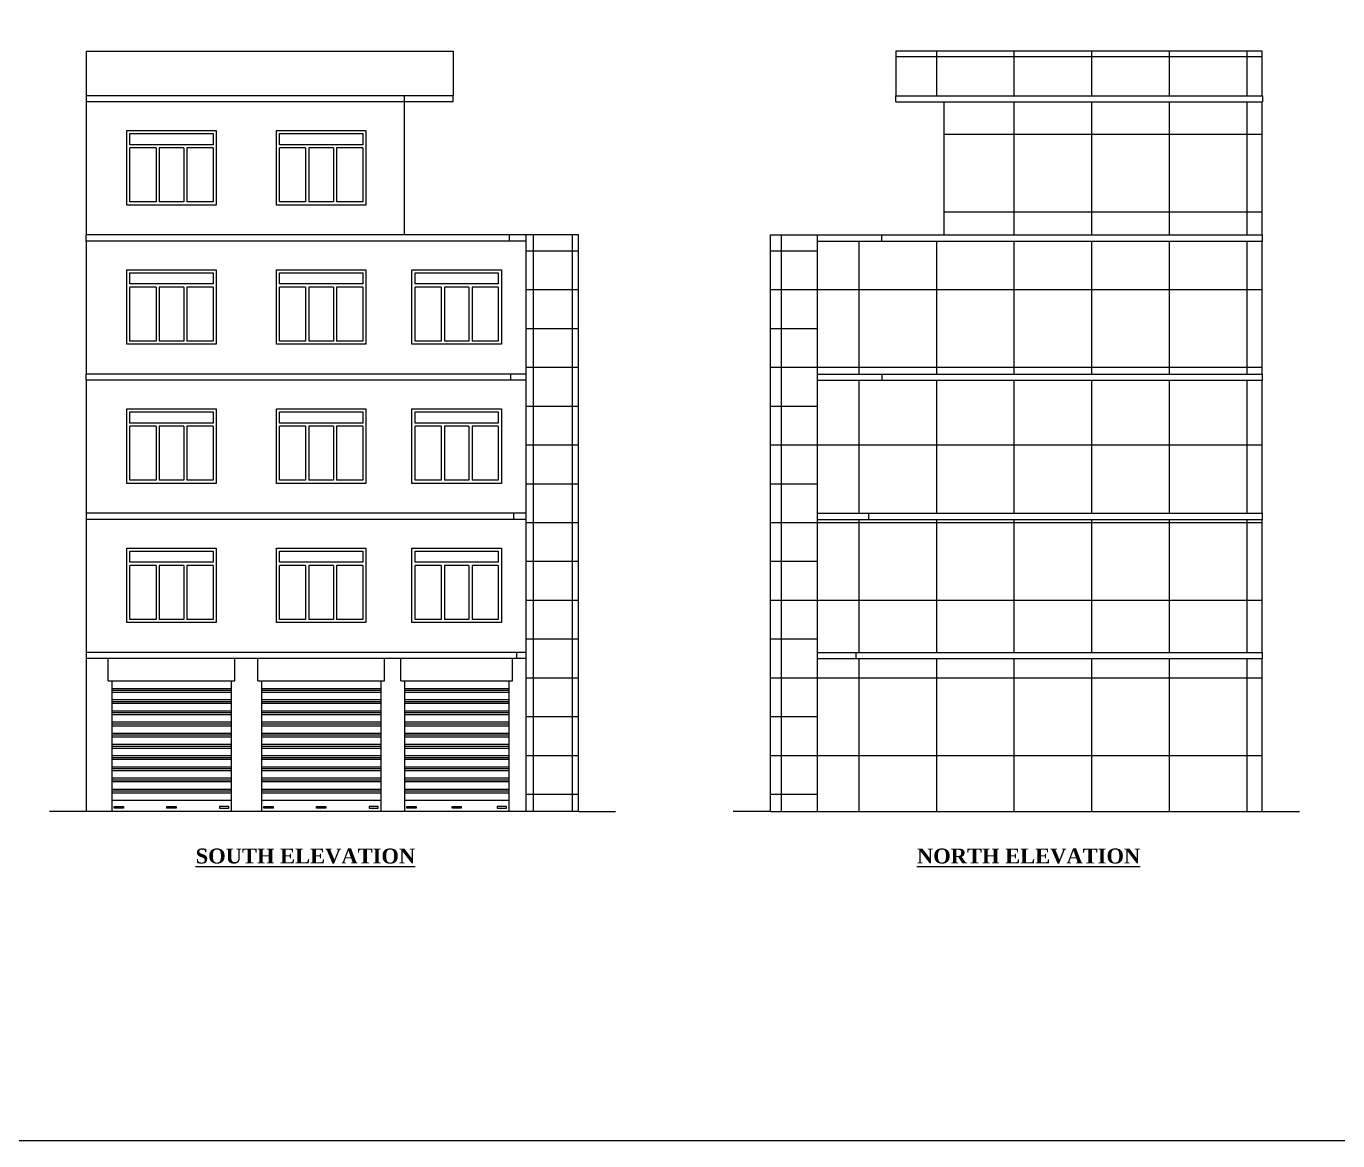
# Model space of a CAD drawing. Header units: inches. Extents: x 20273 to 74670, y -14357 to 735.
# Drawn here: x 43166 to 44222, y -4602 to -3704 of the extents above; entities that cross this region are included whole.
import ezdxf

# ---------------------------------------------------------------- set-up
doc = ezdxf.new("R2010")
doc.units = ezdxf.units.IN
doc.header["$LTSCALE"] = 5
doc.header["$MEASUREMENT"] = 0
doc.layers.add('A-WALL', color=7, linetype='Continuous', lineweight=9)
doc.layers.add('ele1', color=21, linetype='Continuous', lineweight=20)
doc.layers.add('TEXT', color=6, linetype='Continuous')
doc.styles.add('ordinary', font='times.ttf')

msp = doc.modelspace()

# ---------------------------------------------------------------- hatches: boundary and pattern name
at = {"layer": 'A-WALL', "ltscale": 5}
h = msp.add_hatch(dxfattribs=at)
h.set_pattern_fill('ANSI37', color=256, scale=500, angle=45)
h.set_pattern_definition([(90, (11523.67, 208.59), (-62.5, 0), []), (180, (11523.67, 208.59), (-4e-15, -62.5), [])])
h.paths.add_polyline_path([(43802.62, -4213.42), (43802.62, -4336.42), (44160.79, -4336.42), (44160.79, -4213.42)])
h.paths.add_polyline_path([(43802.62, -4101.42), (43802.62, -4208.42), (44160.79, -4208.42), (44160.79, -4101.42)])
h.paths.add_polyline_path([(44160.79, -4096.42), (44160.79, -3989.42), (43802.62, -3989.42), (43802.62, -4096.42)])
h.paths.add_polyline_path([(44160.79, -3984.42), (44160.79, -3877.42), (43802.62, -3877.42), (43802.62, -3984.42)])
h.paths.add_polyline_path([(44160.79, -3872.42), (44160.79, -3765.42), (43904.74, -3765.42), (43904.74, -3872.42)])
h.paths.add_polyline_path([(44160.79, -3760.42), (44160.79, -3724.42), (43865.74, -3724.42), (43865.74, -3760.42)])
h = msp.add_hatch(dxfattribs=at)
h.set_pattern_fill('ANSI37', color=256, scale=250, angle=45)
h.set_pattern_definition([(90, (13011.664, 208.59), (-31.25, 0), []), (180, (13011.664, 208.59), (-2e-15, -31.25), [])])
h.paths.add_polyline_path([(43568.13, -4208.42), (43568.13, -4336.42), (43610.21, -4336.42), (43610.21, -4208.42), (43610.21, -4096.42), (43610.21, -3984.42), (43610.21, -3872.42), (43568.13, -3872.42), (43568.13, -3984.42), (43568.13, -4096.42)])
h = msp.add_hatch(dxfattribs=at)
h.set_pattern_fill('ANSI37', color=256, scale=250, angle=45)
h.set_pattern_definition([(90, (11523.668, 208.59), (-31.25, 0), []), (180, (11523.668, 208.59), (-2e-15, -31.25), [])])
h.paths.add_polyline_path([(43802.62, -3984.42), (43802.62, -3872.42), (43764.8, -3872.42), (43764.8, -3877.42), (43764.8, -3984.42), (43764.8, -4096.42), (43764.8, -4208.42), (43764.8, -4336.42), (43802.62, -4336.42), (43802.62, -4208.42), (43802.62, -4096.42)])

# ---------------------------------------------------------------- linework, layer by layer
for p, q in [((43214.22, -3760.42), (43214.22, -3724.42)), ((43214.22, -3724.42), (43509.27, -3724.42)), ((43509.27, -3724.42), (43509.27, -3760.42)), ((44160.79, -3724.42), (43865.74, -3724.42)), ((43865.74, -3724.42), (43865.74, -3760.42)), ((44160.79, -3760.42), (44160.79, -3724.42)), ((43509.27, -3760.42), (43213.95, -3760.42)), ((43213.95, -3760.42), (43213.95, -3765.42)), ((43509.27, -3765.42), (43213.95, -3765.42)), ((43214.22, -3872.42), (43214.22, -3765.42)), ((43470.27, -3872.42), (43470.27, -3760.42)), ((43509.27, -3765.42), (43509.27, -3760.42)), ((43865.74, -3760.42), (44161.06, -3760.42)), ((43865.74, -3765.42), (43865.74, -3760.42)), ((43865.74, -3765.42), (44161.06, -3765.42)), ((43904.74, -3872.42), (43904.74, -3765.42)), ((44160.79, -3872.42), (44160.79, -3765.42)), ((44161.06, -3760.42), (44161.06, -3765.42)), ((43316.02, -3799.92), (43249.02, -3799.92)), ((43436.52, -3799.92), (43369.52, -3799.92)), ((43270.1, -3802.42), (43249.02, -3802.42)), ((43270.1, -3802.42), (43270.1, -3845.92)), ((43292.43, -3802.42), (43272.6, -3802.42)), ((43272.6, -3802.42), (43272.6, -3845.92)), ((43292.43, -3802.42), (43292.43, -3845.92)), ((43316.02, -3802.42), (43294.93, -3802.42)), ((43294.93, -3802.42), (43294.93, -3845.92)), ((43390.6, -3802.42), (43369.52, -3802.42)), ((43390.6, -3802.42), (43390.6, -3845.92)), ((43412.93, -3802.42), (43393.1, -3802.42)), ((43393.1, -3802.42), (43393.1, -3845.92)), ((43412.93, -3802.42), (43412.93, -3845.92)), ((43436.52, -3802.42), (43415.43, -3802.42)), ((43415.43, -3802.42), (43415.43, -3845.92)), ((43610.21, -3872.42), (43213.95, -3872.42)), ((43213.95, -3877.42), (43213.95, -3872.42)), ((43554.82, -3877.42), (43554.82, -3872.42)), ((43568.13, -3984.42), (43568.13, -3872.42)), ((43610.21, -3984.42), (43610.21, -3872.42)), ((43610.21, -3877.42), (43610.21, -3872.42)), ((43764.8, -3872.42), (44161.06, -3872.42)), ((43764.8, -3984.42), (43764.8, -3872.42)), ((43764.8, -3877.42), (43764.8, -3872.42)), ((43802.62, -3984.42), (43802.62, -3872.42)), ((43854.54, -3877.42), (43854.54, -3872.42)), ((44161.06, -3877.42), (44161.06, -3872.42)), ((43568.13, -3877.42), (43213.95, -3877.42)), ((43214.22, -3984.42), (43214.22, -3877.42)), ((43802.62, -3877.42), (44161.06, -3877.42)), ((44160.79, -3984.42), (44160.79, -3877.42)), ((43316.02, -3911.92), (43249.02, -3911.92)), ((43270.1, -3914.42), (43249.02, -3914.42)), ((43270.1, -3914.42), (43270.1, -3957.92)), ((43292.43, -3914.42), (43272.6, -3914.42)), ((43272.6, -3914.42), (43272.6, -3957.92)), ((43292.43, -3914.42), (43292.43, -3957.92)), ((43316.02, -3914.42), (43294.93, -3914.42)), ((43294.93, -3914.42), (43294.93, -3957.92)), ((43436.52, -3911.92), (43369.52, -3911.92)), ((43390.6, -3914.42), (43369.52, -3914.42)), ((43390.6, -3914.42), (43390.6, -3957.92)), ((43412.93, -3914.42), (43393.1, -3914.42)), ((43393.1, -3914.42), (43393.1, -3957.92)), ((43412.93, -3914.42), (43412.93, -3957.92)), ((43436.52, -3914.42), (43415.43, -3914.42)), ((43415.43, -3914.42), (43415.43, -3957.92)), ((43545.7, -3911.92), (43478.7, -3911.92)), ((43499.78, -3914.42), (43478.7, -3914.42)), ((43499.78, -3914.42), (43499.78, -3957.92)), ((43522.12, -3914.42), (43502.28, -3914.42)), ((43502.28, -3914.42), (43502.28, -3957.92)), ((43522.12, -3914.42), (43522.12, -3957.92)), ((43545.7, -3914.42), (43524.62, -3914.42)), ((43524.62, -3914.42), (43524.62, -3957.92)), ((43568.13, -3984.42), (43213.97, -3984.42)), ((43213.97, -3989.42), (43213.97, -3984.42)), ((43568.13, -3989.42), (43213.97, -3989.42)), ((43214.22, -4096.42), (43214.22, -3989.42)), ((43555.65, -3984.42), (43555.65, -3989.42)), ((43568.13, -4096.42), (43568.13, -3984.42)), ((43610.21, -4096.42), (43610.21, -3984.42)), ((43764.8, -4096.42), (43764.8, -3984.42)), ((43802.62, -3984.42), (44161.04, -3984.42)), ((43802.62, -4096.42), (43802.62, -3984.42)), ((43802.62, -3989.42), (44161.04, -3989.42)), ((43854.54, -3984.42), (43854.54, -3989.42)), ((44160.79, -4096.42), (44160.79, -3989.42)), ((44161.04, -3989.42), (44161.04, -3984.42)), ((43316.02, -4023.92), (43249.02, -4023.92)), ((43270.1, -4026.42), (43249.02, -4026.42)), ((43270.1, -4026.42), (43270.1, -4069.92)), ((43292.43, -4026.42), (43272.6, -4026.42)), ((43272.6, -4026.42), (43272.6, -4069.92)), ((43292.43, -4026.42), (43292.43, -4069.92)), ((43316.02, -4026.42), (43294.93, -4026.42)), ((43294.93, -4026.42), (43294.93, -4069.92)), ((43436.52, -4023.92), (43369.52, -4023.92)), ((43390.6, -4026.42), (43369.52, -4026.42)), ((43390.6, -4026.42), (43390.6, -4069.92)), ((43412.93, -4026.42), (43393.1, -4026.42)), ((43393.1, -4026.42), (43393.1, -4069.92)), ((43412.93, -4026.42), (43412.93, -4069.92)), ((43436.52, -4026.42), (43415.43, -4026.42)), ((43415.43, -4026.42), (43415.43, -4069.92)), ((43545.7, -4023.92), (43478.7, -4023.92)), ((43499.78, -4026.42), (43478.7, -4026.42)), ((43499.78, -4026.42), (43499.78, -4069.92)), ((43522.12, -4026.42), (43502.28, -4026.42)), ((43502.28, -4026.42), (43502.28, -4069.92)), ((43522.12, -4026.42), (43522.12, -4069.92)), ((43545.7, -4026.42), (43524.62, -4026.42)), ((43524.62, -4026.42), (43524.62, -4069.92)), ((43568.13, -4096.42), (43214.02, -4096.42)), ((43214.02, -4101.42), (43214.02, -4096.42)), ((43558.15, -4101.42), (43558.15, -4096.42)), ((43568.13, -4208.42), (43568.13, -4096.42)), ((43610.21, -4208.42), (43610.21, -4096.42)), ((43764.8, -4208.42), (43764.8, -4096.42)), ((43802.62, -4096.42), (44160.99, -4096.42)), ((43802.62, -4208.42), (43802.62, -4096.42)), ((43844.15, -4101.42), (43844.15, -4096.42)), ((44160.99, -4101.42), (44160.99, -4096.42)), ((43568.13, -4101.42), (43214.02, -4101.42)), ((43214.22, -4208.42), (43214.22, -4101.42)), ((43802.62, -4101.42), (44160.99, -4101.42)), ((44160.79, -4208.42), (44160.79, -4101.42)), ((43316.02, -4135.92), (43249.02, -4135.92)), ((43270.1, -4138.42), (43249.02, -4138.42)), ((43270.1, -4138.42), (43270.1, -4181.92)), ((43292.43, -4138.42), (43272.6, -4138.42)), ((43272.6, -4138.42), (43272.6, -4181.92)), ((43292.43, -4138.42), (43292.43, -4181.92)), ((43316.02, -4138.42), (43294.93, -4138.42)), ((43294.93, -4138.42), (43294.93, -4181.92)), ((43436.52, -4135.92), (43369.52, -4135.92)), ((43390.6, -4138.42), (43369.52, -4138.42)), ((43390.6, -4138.42), (43390.6, -4181.92)), ((43412.93, -4138.42), (43393.1, -4138.42)), ((43393.1, -4138.42), (43393.1, -4181.92)), ((43412.93, -4138.42), (43412.93, -4181.92)), ((43436.52, -4138.42), (43415.43, -4138.42)), ((43415.43, -4138.42), (43415.43, -4181.92)), ((43545.7, -4135.92), (43478.7, -4135.92)), ((43499.78, -4138.42), (43478.7, -4138.42)), ((43499.78, -4138.42), (43499.78, -4181.92)), ((43522.12, -4138.42), (43502.28, -4138.42)), ((43502.28, -4138.42), (43502.28, -4181.92)), ((43522.12, -4138.42), (43522.12, -4181.92)), ((43545.7, -4138.42), (43524.62, -4138.42)), ((43524.62, -4138.42), (43524.62, -4181.92)), ((43568.13, -4208.42), (43214.07, -4208.42)), ((43214.07, -4213.42), (43214.07, -4208.42)), ((43568.13, -4213.42), (43214.07, -4213.42)), ((43214.22, -4336.42), (43214.22, -4213.42)), ((43560.65, -4213.42), (43560.65, -4208.42)), ((43568.13, -4336.42), (43568.13, -4208.42)), ((43610.21, -4336.42), (43610.21, -4208.42)), ((43764.8, -4336.42), (43764.8, -4208.42)), ((43802.62, -4208.42), (44160.94, -4208.42)), ((43802.62, -4336.42), (43802.62, -4208.42)), ((43802.62, -4213.42), (44160.94, -4213.42)), ((43833.77, -4213.42), (43833.77, -4208.42)), ((44160.79, -4336.42), (44160.79, -4213.42)), ((44160.94, -4213.42), (44160.94, -4208.42)), ((43214.22, -4336.42), (43184.22, -4336.42)), ((43610.21, -4336.42), (43214.22, -4336.42)), ((43610.21, -4336.42), (43640.21, -4336.42)), ((43764.8, -4336.42), (43734.8, -4336.42)), ((43764.8, -4336.42), (44160.79, -4336.42)), ((44160.79, -4336.42), (44190.79, -4336.42))]:
    msp.add_line(p, q, dxfattribs=at)
at = {"layer": 'A-WALL', "color": 1, "ltscale": 5}
for p, q in [((43231.52, -4231.42), (43231.52, -4213.42)), ((43333.52, -4231.42), (43333.52, -4213.42)), ((43352.02, -4231.42), (43352.02, -4213.42)), ((43454.02, -4231.42), (43454.02, -4213.42)), ((43467.27, -4231.42), (43467.27, -4213.42)), ((43557.13, -4231.42), (43557.13, -4213.42)), ((43231.52, -4231.42), (43333.52, -4231.42)), ((43234.52, -4231.42), (43234.52, -4336.42)), ((43330.52, -4231.42), (43330.52, -4336.42)), ((43352.02, -4231.42), (43454.02, -4231.42)), ((43355.02, -4231.42), (43355.02, -4336.42)), ((43451.02, -4231.42), (43451.02, -4336.42)), ((43467.27, -4231.42), (43557.13, -4231.42)), ((43470.27, -4231.42), (43470.27, -4336.42)), ((43554.13, -4231.42), (43554.13, -4336.42)), ((43234.52, -4237.42), (43330.52, -4237.42)), ((43234.52, -4238.92), (43330.52, -4238.92)), ((43234.52, -4240.42), (43330.52, -4240.42)), ((43355.02, -4237.42), (43451.02, -4237.42)), ((43355.02, -4238.92), (43451.02, -4238.92)), ((43355.02, -4240.42), (43451.02, -4240.42)), ((43470.27, -4237.42), (43554.13, -4237.42)), ((43470.27, -4238.92), (43554.13, -4238.92)), ((43470.27, -4240.42), (43554.13, -4240.42)), ((43234.52, -4246.42), (43330.52, -4246.42)), ((43234.52, -4247.92), (43330.52, -4247.92)), ((43234.52, -4249.42), (43330.52, -4249.42)), ((43234.52, -4255.42), (43330.52, -4255.42)), ((43355.02, -4246.42), (43451.02, -4246.42)), ((43355.02, -4247.92), (43451.02, -4247.92)), ((43355.02, -4249.42), (43451.02, -4249.42)), ((43355.02, -4255.42), (43451.02, -4255.42)), ((43470.27, -4246.42), (43554.13, -4246.42)), ((43470.27, -4247.92), (43554.13, -4247.92)), ((43470.27, -4249.42), (43554.13, -4249.42)), ((43470.27, -4255.42), (43554.13, -4255.42)), ((43234.52, -4256.92), (43330.52, -4256.92)), ((43234.52, -4258.42), (43330.52, -4258.42)), ((43234.52, -4264.42), (43330.52, -4264.42)), ((43234.52, -4265.92), (43330.52, -4265.92)), ((43355.02, -4256.92), (43451.02, -4256.92)), ((43355.02, -4258.42), (43451.02, -4258.42)), ((43355.02, -4264.42), (43451.02, -4264.42)), ((43355.02, -4265.92), (43451.02, -4265.92)), ((43470.27, -4256.92), (43554.13, -4256.92)), ((43470.27, -4258.42), (43554.13, -4258.42)), ((43470.27, -4264.42), (43554.13, -4264.42)), ((43470.27, -4265.92), (43554.13, -4265.92)), ((43234.52, -4267.42), (43330.52, -4267.42)), ((43234.52, -4273.42), (43330.52, -4273.42)), ((43234.52, -4274.92), (43330.52, -4274.92)), ((43234.52, -4276.42), (43330.52, -4276.42)), ((43355.02, -4267.42), (43451.02, -4267.42)), ((43355.02, -4273.42), (43451.02, -4273.42)), ((43355.02, -4274.92), (43451.02, -4274.92)), ((43355.02, -4276.42), (43451.02, -4276.42)), ((43470.27, -4267.42), (43554.13, -4267.42)), ((43470.27, -4273.42), (43554.13, -4273.42)), ((43470.27, -4274.92), (43554.13, -4274.92)), ((43470.27, -4276.42), (43554.13, -4276.42)), ((43234.52, -4282.42), (43330.52, -4282.42)), ((43234.52, -4283.92), (43330.52, -4283.92)), ((43234.52, -4285.42), (43330.52, -4285.42)), ((43355.02, -4282.42), (43451.02, -4282.42)), ((43355.02, -4283.92), (43451.02, -4283.92)), ((43355.02, -4285.42), (43451.02, -4285.42)), ((43470.27, -4282.42), (43554.13, -4282.42)), ((43470.27, -4283.92), (43554.13, -4283.92)), ((43470.27, -4285.42), (43554.13, -4285.42)), ((43234.52, -4291.42), (43330.52, -4291.42)), ((43234.52, -4292.92), (43330.52, -4292.92)), ((43234.52, -4294.42), (43330.52, -4294.42)), ((43355.02, -4291.42), (43451.02, -4291.42)), ((43355.02, -4292.92), (43451.02, -4292.92)), ((43355.02, -4294.42), (43451.02, -4294.42)), ((43470.27, -4291.42), (43554.13, -4291.42)), ((43470.27, -4292.92), (43554.13, -4292.92)), ((43470.27, -4294.42), (43554.13, -4294.42)), ((43234.52, -4300.42), (43330.52, -4300.42)), ((43234.52, -4301.92), (43330.52, -4301.92)), ((43234.52, -4303.42), (43330.52, -4303.42)), ((43355.02, -4300.42), (43451.02, -4300.42)), ((43355.02, -4301.92), (43451.02, -4301.92)), ((43355.02, -4303.42), (43451.02, -4303.42)), ((43470.27, -4300.42), (43554.13, -4300.42)), ((43470.27, -4301.92), (43554.13, -4301.92)), ((43470.27, -4303.42), (43554.13, -4303.42)), ((43234.52, -4309.42), (43330.52, -4309.42)), ((43234.52, -4310.92), (43330.52, -4310.92)), ((43234.52, -4312.42), (43330.52, -4312.42)), ((43234.52, -4318.42), (43330.52, -4318.42)), ((43355.02, -4309.42), (43451.02, -4309.42)), ((43355.02, -4310.92), (43451.02, -4310.92)), ((43355.02, -4312.42), (43451.02, -4312.42)), ((43355.02, -4318.42), (43451.02, -4318.42)), ((43470.27, -4309.42), (43554.13, -4309.42)), ((43470.27, -4310.92), (43554.13, -4310.92)), ((43470.27, -4312.42), (43554.13, -4312.42)), ((43470.27, -4318.42), (43554.13, -4318.42)), ((43234.52, -4319.92), (43330.52, -4319.92)), ((43234.52, -4321.42), (43330.52, -4321.42)), ((43234.52, -4327.42), (43330.52, -4327.42)), ((43355.02, -4319.92), (43451.02, -4319.92)), ((43355.02, -4321.42), (43451.02, -4321.42)), ((43355.02, -4327.42), (43451.02, -4327.42)), ((43470.27, -4319.92), (43554.13, -4319.92)), ((43470.27, -4321.42), (43554.13, -4321.42)), ((43470.27, -4327.42), (43554.13, -4327.42))]:
    msp.add_line(p, q, dxfattribs=at)
at = {"layer": 'A-WALL', "ltscale": 5}
for points in [[(43246.52, -3788.42), (43318.52, -3788.42), (43318.52, -3848.42), (43246.52, -3848.42)], [(43367.02, -3788.42), (43439.02, -3788.42), (43439.02, -3848.42), (43367.02, -3848.42)], [(43246.52, -3900.42), (43318.52, -3900.42), (43318.52, -3960.42), (43246.52, -3960.42)], [(43367.02, -3900.42), (43439.02, -3900.42), (43439.02, -3960.42), (43367.02, -3960.42)], [(43476.2, -3900.42), (43548.2, -3900.42), (43548.2, -3960.42), (43476.2, -3960.42)], [(43246.52, -4012.42), (43318.52, -4012.42), (43318.52, -4072.42), (43246.52, -4072.42)], [(43367.02, -4012.42), (43439.02, -4012.42), (43439.02, -4072.42), (43367.02, -4072.42)], [(43476.2, -4012.42), (43548.2, -4012.42), (43548.2, -4072.42), (43476.2, -4072.42)], [(43246.52, -4124.42), (43318.52, -4124.42), (43318.52, -4184.42), (43246.52, -4184.42)], [(43367.02, -4124.42), (43439.02, -4124.42), (43439.02, -4184.42), (43367.02, -4184.42)], [(43476.2, -4124.42), (43548.2, -4124.42), (43548.2, -4184.42), (43476.2, -4184.42)]]:
    msp.add_lwpolyline(points, close=True, dxfattribs=at)
for points in [[(43249.02, -3799.92), (43249.02, -3790.92), (43316.02, -3790.92), (43316.02, -3799.92)], [(43369.52, -3799.92), (43369.52, -3790.92), (43436.52, -3790.92), (43436.52, -3799.92)], [(43270.1, -3845.92), (43249.02, -3845.92), (43249.02, -3802.42)], [(43316.02, -3802.42), (43316.02, -3845.92), (43294.93, -3845.92)], [(43390.6, -3845.92), (43369.52, -3845.92), (43369.52, -3802.42)], [(43436.52, -3802.42), (43436.52, -3845.92), (43415.43, -3845.92)], [(43292.43, -3845.92), (43272.6, -3845.92)], [(43412.93, -3845.92), (43393.1, -3845.92)], [(43249.02, -3911.92), (43249.02, -3902.92), (43316.02, -3902.92), (43316.02, -3911.92)], [(43369.52, -3911.92), (43369.52, -3902.92), (43436.52, -3902.92), (43436.52, -3911.92)], [(43478.7, -3911.92), (43478.7, -3902.92), (43545.7, -3902.92), (43545.7, -3911.92)], [(43270.1, -3957.92), (43249.02, -3957.92), (43249.02, -3914.42)], [(43316.02, -3914.42), (43316.02, -3957.92), (43294.93, -3957.92)], [(43390.6, -3957.92), (43369.52, -3957.92), (43369.52, -3914.42)], [(43436.52, -3914.42), (43436.52, -3957.92), (43415.43, -3957.92)], [(43499.78, -3957.92), (43478.7, -3957.92), (43478.7, -3914.42)], [(43545.7, -3914.42), (43545.7, -3957.92), (43524.62, -3957.92)], [(43292.43, -3957.92), (43272.6, -3957.92)], [(43412.93, -3957.92), (43393.1, -3957.92)], [(43522.12, -3957.92), (43502.28, -3957.92)], [(43249.02, -4023.92), (43249.02, -4014.92), (43316.02, -4014.92), (43316.02, -4023.92)], [(43369.52, -4023.92), (43369.52, -4014.92), (43436.52, -4014.92), (43436.52, -4023.92)], [(43478.7, -4023.92), (43478.7, -4014.92), (43545.7, -4014.92), (43545.7, -4023.92)], [(43270.1, -4069.92), (43249.02, -4069.92), (43249.02, -4026.42)], [(43316.02, -4026.42), (43316.02, -4069.92), (43294.93, -4069.92)], [(43390.6, -4069.92), (43369.52, -4069.92), (43369.52, -4026.42)], [(43436.52, -4026.42), (43436.52, -4069.92), (43415.43, -4069.92)], [(43499.78, -4069.92), (43478.7, -4069.92), (43478.7, -4026.42)], [(43545.7, -4026.42), (43545.7, -4069.92), (43524.62, -4069.92)], [(43292.43, -4069.92), (43272.6, -4069.92)], [(43412.93, -4069.92), (43393.1, -4069.92)], [(43522.12, -4069.92), (43502.28, -4069.92)], [(43249.02, -4135.92), (43249.02, -4126.92), (43316.02, -4126.92), (43316.02, -4135.92)], [(43369.52, -4135.92), (43369.52, -4126.92), (43436.52, -4126.92), (43436.52, -4135.92)], [(43478.7, -4135.92), (43478.7, -4126.92), (43545.7, -4126.92), (43545.7, -4135.92)], [(43270.1, -4181.92), (43249.02, -4181.92), (43249.02, -4138.42)], [(43316.02, -4138.42), (43316.02, -4181.92), (43294.93, -4181.92)], [(43390.6, -4181.92), (43369.52, -4181.92), (43369.52, -4138.42)], [(43436.52, -4138.42), (43436.52, -4181.92), (43415.43, -4181.92)], [(43499.78, -4181.92), (43478.7, -4181.92), (43478.7, -4138.42)], [(43545.7, -4138.42), (43545.7, -4181.92), (43524.62, -4181.92)], [(43292.43, -4181.92), (43272.6, -4181.92)], [(43412.93, -4181.92), (43393.1, -4181.92)], [(43522.12, -4181.92), (43502.28, -4181.92)]]:
    msp.add_lwpolyline(points, dxfattribs=at)
at = {"layer": 'A-WALL', "color": 1, "ltscale": 5}
for points in [[(43236.44, -4332.5), (43243.92, -4332.5), (43243.92, -4333.83), (43236.44, -4333.83)], [(43278.77, -4332.5), (43286.26, -4332.5), (43286.26, -4333.83), (43278.77, -4333.83)], [(43328.6, -4332.5), (43321.11, -4332.5), (43321.11, -4333.83), (43328.6, -4333.83)], [(43356.94, -4332.5), (43364.42, -4332.5), (43364.42, -4333.83), (43356.94, -4333.83)], [(43399.27, -4332.5), (43406.76, -4332.5), (43406.76, -4333.83), (43399.27, -4333.83)], [(43449.1, -4332.5), (43441.61, -4332.5), (43441.61, -4333.83), (43449.1, -4333.83)], [(43472.19, -4332.5), (43479.67, -4332.5), (43479.67, -4333.83), (43472.19, -4333.83)], [(43508.46, -4332.5), (43515.94, -4332.5), (43515.94, -4333.83), (43508.46, -4333.83)], [(43552.21, -4332.5), (43544.73, -4332.5), (43544.73, -4333.83), (43552.21, -4333.83)]]:
    msp.add_lwpolyline(points, close=True, dxfattribs=at)
at = {"layer": 'ele1'}
msp.add_lwpolyline([(42351.65, -2446.17), (45436.61, -2446.17), (45436.61, -4601.5), (42351.65, -4601.5)], close=True, dxfattribs=at)
msp.add_lwpolyline([(42351.65, -2446.17), (45436.61, -2446.17), (45436.61, -4601.5), (42351.65, -4601.5)], close=True, dxfattribs=at)

# ---------------------------------------------------------------- texts
at = {"layer": 'TEXT', "char_height": 12, "width": 219.8151, "attachment_point": 8, "rotation": 359.99961, "style": 'ordinary'}
for s, insert in [('{\\fTimes New Roman|b1|i0|c0|p18;\\LSOUTH ELEVATION}', (43390.4, -4378.6)), ('{\\fTimes New Roman|b1|i0|c0|p18;\\LNORTH ELEVATION}', (43972.73, -4378.6))]:
    msp.add_mtext(s, dxfattribs=dict(at, insert=insert))

doc.saveas('drawing.dxf')
